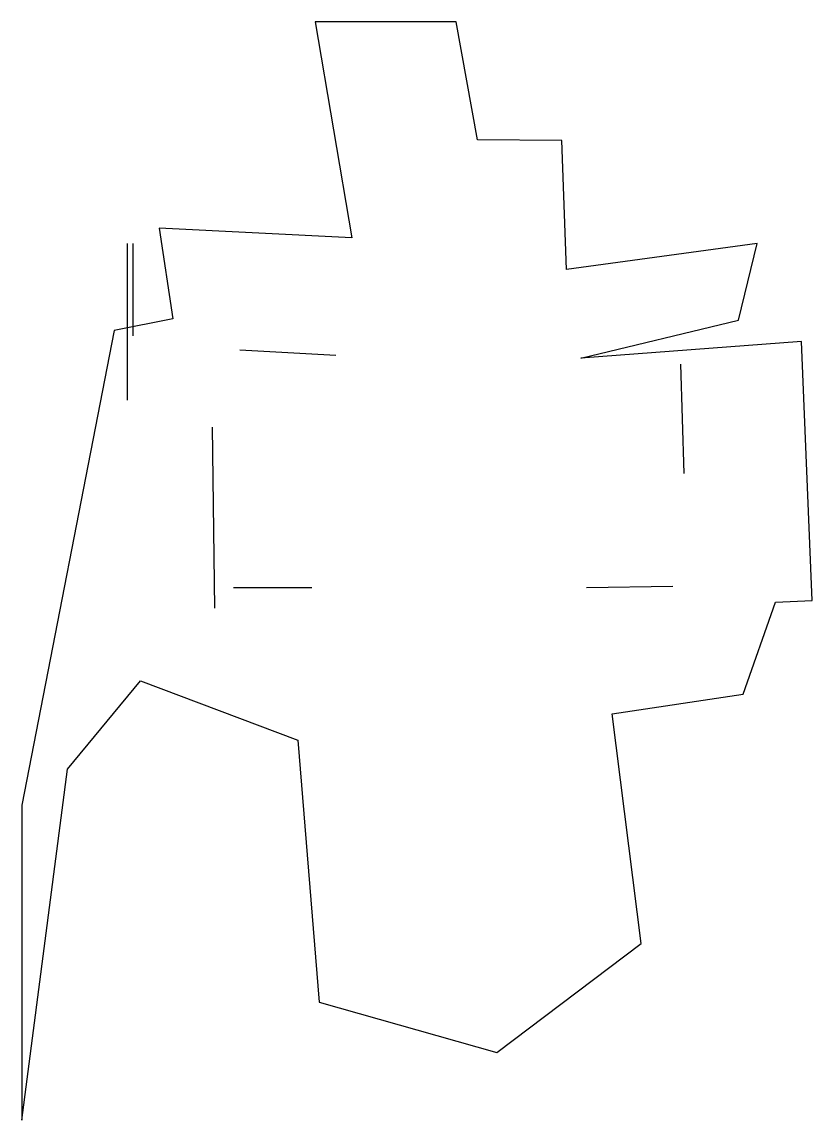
# Model space of a CAD drawing. Header units: metres. Extents: x 0 to 412, y 0 to 573.
import ezdxf

# ---------------------------------------------------------------- set-up
doc = ezdxf.new("R2010")
doc.units = ezdxf.units.M
doc.layers.add('CUT', color=1, linetype='Continuous')
doc.layers.add('SCORE', color=3, linetype='Continuous')

msp = doc.modelspace()

# ---------------------------------------------------------------- linework, layer by layer
at = {"layer": 'CUT'}
for p, q in [((226.3, 572.6), (152.8, 572.6)), ((152.8, 572.6), (171.9, 460.1)), ((237.4, 511.1), (226.3, 572.6)), ((281.4, 510.8), (237.4, 511.1)), ((283.8, 443.6), (281.4, 510.8)), ((171.9, 460.1), (71.5, 465.1)), ((71.5, 465.1), (78.6, 417.8)), ((383.2, 457.1), (283.8, 443.6)), ((373.4, 417.1), (383.2, 457.1)), ((78.6, 417.8), (48, 411.7)), ((291.2, 397.3), (373.4, 417.1)), ((48, 411.7), (0, 164.2)), ((406.3, 406), (291.2, 397.3)), ((411.7, 271), (406.3, 406)), ((375.8, 222), (392.6, 270)), ((392.6, 270), (411.7, 271)), ((23.8, 183), (61.8, 229)), ((61.8, 229), (143.7, 198.1)), ((307.6, 211.9), (375.8, 222)), ((322.7, 92), (307.6, 211.9)), ((143.7, 198.1), (154.8, 61.5)), ((0, 0), (23.8, 183)), ((0, 164.2), (0, 0)), ((247.5, 35.3), (322.7, 92)), ((154.8, 61.5), (247.5, 35.3))]:
    msp.add_line(p, q, dxfattribs=at)
at = {"layer": 'SCORE'}
for p, q in [((54.7354, 457.0238), (54.7354, 375.4244)), ((57.7576, 457.0238), (57.7576, 409.0044)), ((113.5004, 401.6168), (163.5346, 398.9304)), ((343.1876, 394.2292), (344.8666, 337.1432)), ((99.061, 361.3208), (100.4042, 266.961)), ((110.1424, 277.7066), (151.11, 277.7066)), ((294.1608, 277.7066), (339.158, 278.3782))]:
    msp.add_line(p, q, dxfattribs=at)

doc.saveas('drawing.dxf')
